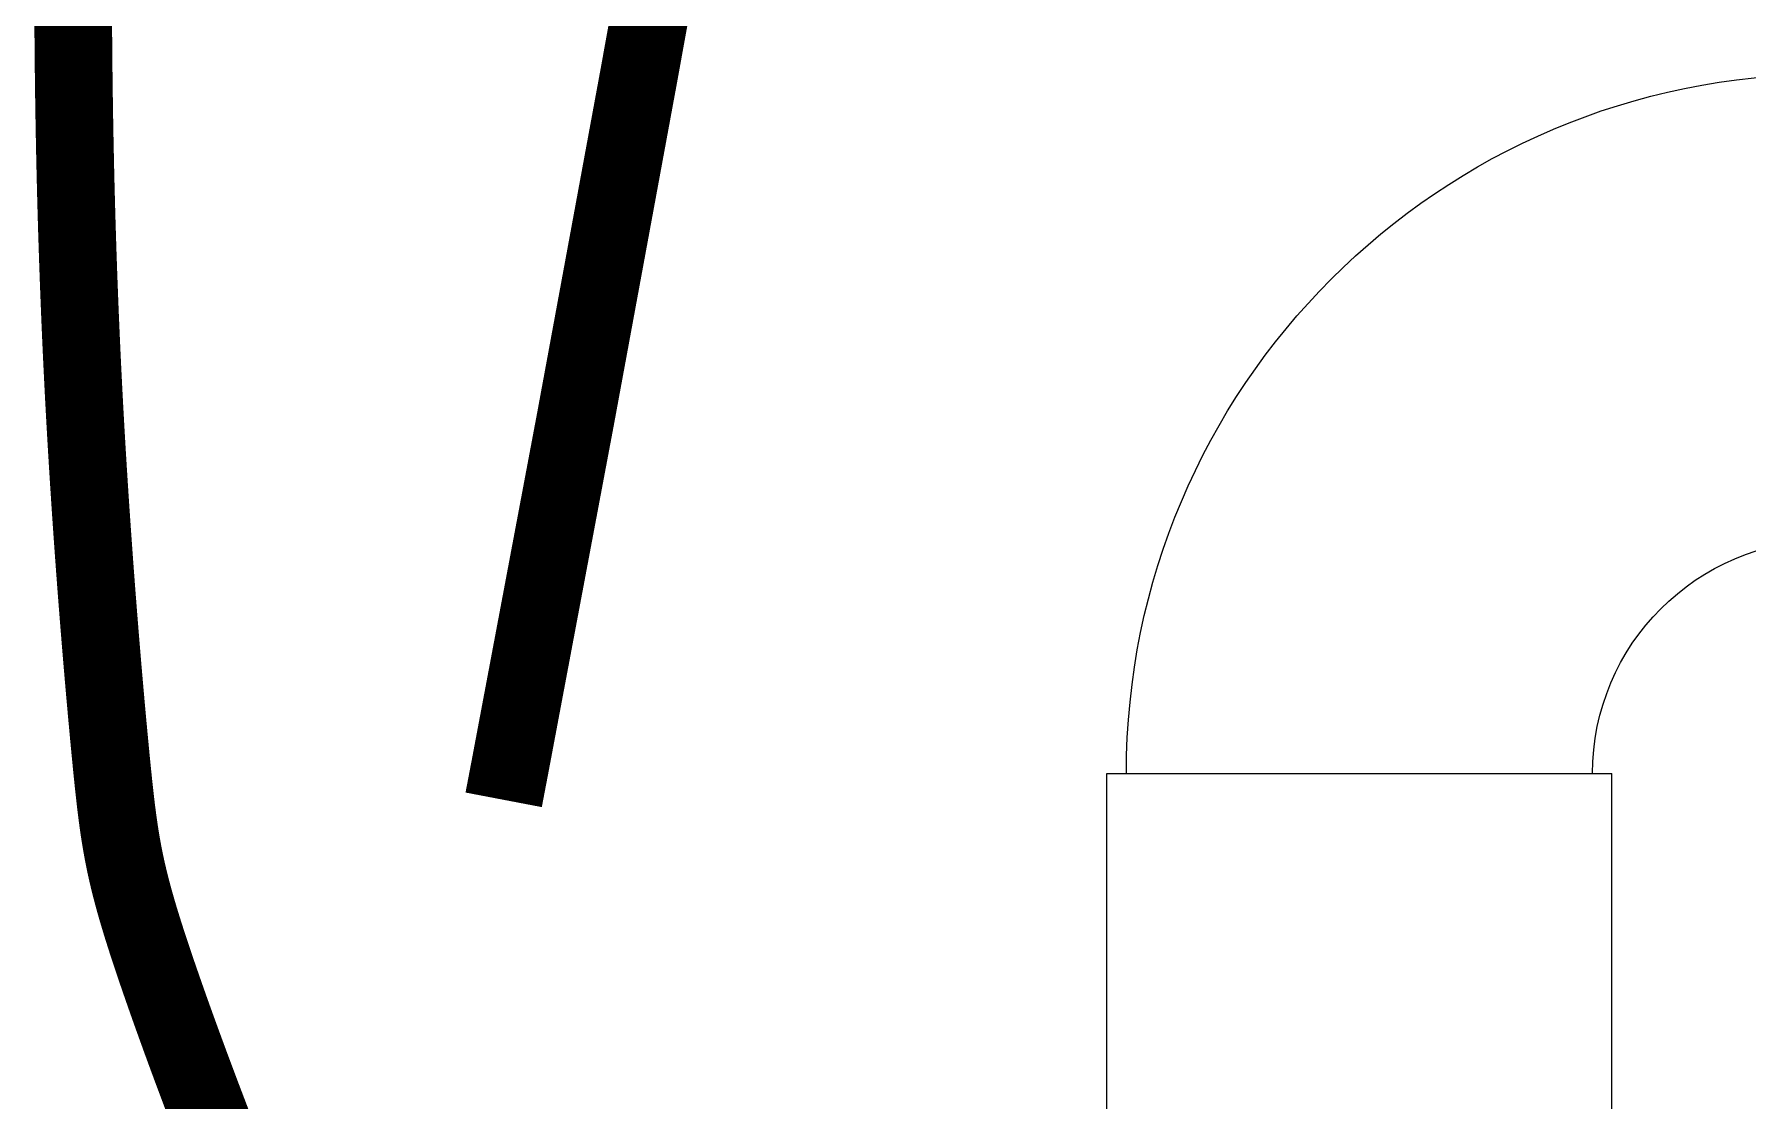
# Model space of a CAD drawing. Header units: inches. Extents: x -300 to 516, y -297 to 231.
# Drawn here: x -25.291 to -22.534, y -184.656 to -182.94 of the extents above; entities that cross this region are included whole.
import ezdxf

# ---------------------------------------------------------------- set-up
doc = ezdxf.new("R2010")
doc.units = ezdxf.units.IN
doc.header["$LTSCALE"] = 24
doc.header["$MEASUREMENT"] = 0
doc.layers.add('EXTERIOR ELEC EQUIP', color=190, linetype='Continuous')
doc.layers.add('EXTERIOR PLUMB EQUIP', color=4, linetype='Continuous')

# ---------------------------------------------------------------- blocks, each defined once
blk = doc.blocks.new('90ELL')
at = {"linetype": 'Continuous'}
for p, q in [((-0.2709, 0), (-0.2709, -0.5001)), ((-0.2709, 0), (0.2709, 0)), ((0.2709, 0), (0.2709, -0.5001)), ((-0.2709, -0.5001), (0.2709, -0.5001)), ((0.5001, -0.7293), (1.0002, -0.7293)), ((0.5001, -0.7293), (0.5001, -1.2711)), ((1.0002, -0.7293), (1.0002, -1.2711)), ((0.5001, -1.2711), (1.0002, -1.2711))]:
    blk.add_line(p, q, dxfattribs=at)
for radius in [0.7501, 0.25]:
    blk.add_arc((0.5001, -0.5001), radius, 180, 270, dxfattribs=at)

msp = doc.modelspace()

# ---------------------------------------------------------------- linework, layer by layer
at = {"layer": 'EXTERIOR ELEC EQUIP', "const_width": 0.125}
msp.add_lwpolyline([(-23.60526, -179.02346), (-23.71181, -179.63201), (-23.81557, -180.22718), (-23.91727, -180.8109), (-24.01765, -181.38507), (-24.11743, -181.8891), (-24.21737, -182.44989), (-24.31818, -183.00687), (-24.42062, -183.56194), (-24.52506, -184.1163), (-24.5357, -184.17198)], dxfattribs=at)
at = {"layer": 'EXTERIOR ELEC EQUIP', "color": 60, "const_width": 0.125}
msp.add_lwpolyline([(-24.99433, -184.71927), (-24.99493, -184.71773), (-24.99552, -184.71619), (-24.99612, -184.71466), (-24.99671, -184.71313), (-24.9973, -184.7116), (-24.99789, -184.71007), (-24.99848, -184.70855), (-24.99907, -184.70703), (-24.99966, -184.70551), (-25.00024, -184.704), (-25.00083, -184.70249), (-25.00141, -184.70098), (-25.00199, -184.69947), (-25.00257, -184.69797), (-25.00315, -184.69647), (-25.00372, -184.69497), (-25.0043, -184.69348), (-25.00487, -184.69199), (-25.00545, -184.6905), (-25.00602, -184.68901), (-25.00659, -184.68753), (-25.00715, -184.68605), (-25.00772, -184.68457), (-25.00829, -184.6831), (-25.00885, -184.68163), (-25.00941, -184.68016), (-25.00997, -184.67869), (-25.01053, -184.67723), (-25.01109, -184.67577), (-25.01165, -184.67432), (-25.01221, -184.67286), (-25.01276, -184.67141), (-25.01331, -184.66996), (-25.01386, -184.66852), (-25.01441, -184.66707), (-25.01496, -184.66564), (-25.01551, -184.6642), (-25.01606, -184.66276), (-25.0166, -184.66133), (-25.01714, -184.65991), (-25.01769, -184.65848), (-25.01823, -184.65706), (-25.01877, -184.65564), (-25.0193, -184.65422), (-25.01984, -184.65281), (-25.02037, -184.6514), (-25.02091, -184.64999), (-25.02144, -184.64858), (-25.02197, -184.64718), (-25.0225, -184.64578), (-25.02303, -184.64438), (-25.02356, -184.64299), (-25.02408, -184.6416), (-25.02461, -184.64021), (-25.02513, -184.63882), (-25.02565, -184.63744), (-25.02617, -184.63606), (-25.02669, -184.63469), (-25.02721, -184.63331), (-25.02772, -184.63194), (-25.02824, -184.63057), (-25.02875, -184.62921), (-25.02926, -184.62784), (-25.02977, -184.62648), (-25.03028, -184.62513), (-25.03079, -184.62377), (-25.0313, -184.62242), (-25.0318, -184.62107), (-25.03231, -184.61973), (-25.03281, -184.61839), (-25.03331, -184.61705), (-25.03381, -184.61571), (-25.03431, -184.61437), (-25.03481, -184.61304), (-25.0353, -184.61171), (-25.0358, -184.61039), (-25.03629, -184.60907), (-25.03678, -184.60775), (-25.03727, -184.60643), (-25.03776, -184.60511), (-25.03825, -184.6038), (-25.03874, -184.60249), (-25.03922, -184.60119), (-25.03971, -184.59988), (-25.04019, -184.59858), (-25.04067, -184.59729), (-25.04115, -184.59599), (-25.04163, -184.5947), (-25.04211, -184.59341), (-25.04258, -184.59213), (-25.04306, -184.59084), (-25.04353, -184.58956), (-25.044, -184.58828), (-25.04447, -184.58701), (-25.04494, -184.58574), (-25.04541, -184.58447), (-25.04588, -184.5832), (-25.04634, -184.58194), (-25.04681, -184.58068), (-25.04727, -184.57942), (-25.04773, -184.57816), (-25.04819, -184.57691), (-25.04865, -184.57566), (-25.04911, -184.57442), (-25.04957, -184.57317), (-25.05002, -184.57193), (-25.05048, -184.57069), (-25.05093, -184.56946), (-25.05138, -184.56823), (-25.05183, -184.567), (-25.05228, -184.56577), (-25.05273, -184.56454), (-25.05318, -184.56332), (-25.05362, -184.5621), (-25.05406, -184.56089), (-25.05451, -184.55968), (-25.05495, -184.55847), (-25.05539, -184.55726), (-25.05583, -184.55605), (-25.05627, -184.55485), (-25.0567, -184.55365), (-25.05714, -184.55246), (-25.05757, -184.55126), (-25.058, -184.55007), (-25.05843, -184.54889), (-25.05886, -184.5477), (-25.05929, -184.54652), (-25.05972, -184.54534), (-25.06015, -184.54416), (-25.06057, -184.54299), (-25.061, -184.54182), (-25.06142, -184.54065), (-25.06184, -184.53948), (-25.06226, -184.53832), (-25.06268, -184.53716), (-25.0631, -184.53601), (-25.06351, -184.53485), (-25.06393, -184.5337), (-25.06434, -184.53255), (-25.06475, -184.53141), (-25.06516, -184.53026), (-25.06557, -184.52912), (-25.06598, -184.52798), (-25.06639, -184.52685), (-25.0668, -184.52572), (-25.0672, -184.52459), (-25.06761, -184.52346), (-25.06801, -184.52234), (-25.06841, -184.52122), (-25.06881, -184.5201), (-25.06921, -184.51898), (-25.06961, -184.51787), (-25.07, -184.51676), (-25.0704, -184.51565), (-25.07079, -184.51455), (-25.07119, -184.51345), (-25.07158, -184.51235), (-25.07197, -184.51125), (-25.07236, -184.51016), (-25.07275, -184.50907), (-25.07313, -184.50798), (-25.07352, -184.5069), (-25.0739, -184.50581), (-25.07429, -184.50473), (-25.07467, -184.50366), (-25.07505, -184.50258), (-25.07543, -184.50151), (-25.07581, -184.50044), (-25.07618, -184.49938), (-25.07656, -184.49831), (-25.07693, -184.49725), (-25.07731, -184.49619), (-25.07768, -184.49514), (-25.07805, -184.49409), (-25.07842, -184.49304), (-25.07879, -184.49199), (-25.07916, -184.49094), (-25.07953, -184.4899), (-25.07989, -184.48886), (-25.08025, -184.48783), (-25.08062, -184.48679), (-25.08098, -184.48576), (-25.08134, -184.48473), (-25.0817, -184.48371), (-25.08206, -184.48268), (-25.08242, -184.48166), (-25.08277, -184.48065), (-25.08313, -184.47963), (-25.08348, -184.47862), (-25.08383, -184.47761), (-25.08418, -184.4766), (-25.08453, -184.4756), (-25.08488, -184.4746), (-25.08523, -184.4736), (-25.08558, -184.4726), (-25.08592, -184.47161), (-25.08627, -184.47062), (-25.08661, -184.46963), (-25.08695, -184.46864), (-25.08729, -184.46766), (-25.08763, -184.46668), (-25.08797, -184.4657), (-25.08831, -184.46473), (-25.08865, -184.46375), (-25.08898, -184.46278), (-25.08932, -184.46182), (-25.08965, -184.46085), (-25.08998, -184.45989), (-25.09031, -184.45893), (-25.09064, -184.45797), (-25.09097, -184.45702), (-25.0913, -184.45607), (-25.09163, -184.45512), (-25.09195, -184.45417), (-25.09227, -184.45323), (-25.0926, -184.45228), (-25.09292, -184.45134), (-25.09324, -184.45041), (-25.09356, -184.44947), (-25.09388, -184.44854), (-25.0942, -184.44761), (-25.09451, -184.44668), (-25.09483, -184.44576), (-25.09514, -184.44484), (-25.09546, -184.44392), (-25.09577, -184.443), (-25.09608, -184.44209), (-25.09639, -184.44117), (-25.0967, -184.44026), (-25.09701, -184.43936), (-25.09731, -184.43845), (-25.09762, -184.43755), (-25.09792, -184.43665), (-25.09823, -184.43575), (-25.09853, -184.43485), (-25.09883, -184.43396), (-25.09913, -184.43307), (-25.09943, -184.43218), (-25.09973, -184.43129), (-25.10002, -184.43041), (-25.10032, -184.42953), (-25.10062, -184.42865), (-25.10091, -184.42777), (-25.1012, -184.4269), (-25.10149, -184.42602), (-25.10179, -184.42515), (-25.10208, -184.42429), (-25.10236, -184.42342), (-25.10265, -184.42256), (-25.10294, -184.4217), (-25.10323, -184.42084), (-25.10351, -184.41998), (-25.10379, -184.41913), (-25.10408, -184.41827), (-25.10436, -184.41742), (-25.10464, -184.41658), (-25.10492, -184.41573), (-25.1052, -184.41489), (-25.10547, -184.41404), (-25.10575, -184.41321), (-25.10603, -184.41237), (-25.1063, -184.41153), (-25.10658, -184.4107), (-25.10685, -184.40987), (-25.10712, -184.40904), (-25.10739, -184.40822), (-25.10766, -184.40739), (-25.10793, -184.40657), (-25.1082, -184.40575), (-25.10846, -184.40493), (-25.10873, -184.40412), (-25.10899, -184.4033), (-25.10926, -184.40249), (-25.10952, -184.40168), (-25.10978, -184.40087), (-25.11004, -184.40007), (-25.1103, -184.39926), (-25.11056, -184.39846), (-25.11082, -184.39766), (-25.11108, -184.39686), (-25.11133, -184.39607), (-25.11159, -184.39527), (-25.11184, -184.39448), (-25.1121, -184.39369), (-25.11235, -184.39291), (-25.1126, -184.39212), (-25.11285, -184.39134), (-25.1131, -184.39055), (-25.11335, -184.38977), (-25.1136, -184.38899), (-25.11384, -184.38822), (-25.11409, -184.38744), (-25.11433, -184.38667), (-25.11458, -184.3859), (-25.11482, -184.38513), (-25.11506, -184.38436), (-25.1153, -184.3836), (-25.11554, -184.38284), (-25.11578, -184.38207), (-25.11602, -184.38131), (-25.11626, -184.38056), (-25.1165, -184.3798), (-25.11673, -184.37905), (-25.11697, -184.37829), (-25.1172, -184.37754), (-25.11743, -184.37679), (-25.11767, -184.37605), (-25.1179, -184.3753), (-25.11813, -184.37456), (-25.11836, -184.37381), (-25.11859, -184.37307), (-25.11882, -184.37233), (-25.11904, -184.3716), (-25.11927, -184.37086), (-25.11949, -184.37013), (-25.11972, -184.36939), (-25.11994, -184.36866), (-25.12016, -184.36794), (-25.12039, -184.36721), (-25.12061, -184.36648), (-25.12083, -184.36576), (-25.12105, -184.36504), (-25.12127, -184.36431), (-25.12148, -184.3636), (-25.1217, -184.36288), (-25.12192, -184.36216), (-25.12213, -184.36145), (-25.12234, -184.36073), (-25.12256, -184.36002), (-25.12277, -184.35931), (-25.12298, -184.3586), (-25.12319, -184.3579), (-25.1234, -184.35719), (-25.12361, -184.35649), (-25.12382, -184.35579), (-25.12403, -184.35508), (-25.12424, -184.35438), (-25.12444, -184.35369), (-25.12465, -184.35299), (-25.12485, -184.35229), (-25.12505, -184.3516), (-25.12526, -184.35091), (-25.12546, -184.35022), (-25.12566, -184.34953), (-25.12586, -184.34884), (-25.12606, -184.34815), (-25.12626, -184.34747), (-25.12646, -184.34678), (-25.12666, -184.3461), (-25.12685, -184.34542), (-25.12705, -184.34474), (-25.12724, -184.34406), (-25.12744, -184.34338), (-25.12763, -184.34271), (-25.12782, -184.34203), (-25.12801, -184.34136), (-25.12821, -184.34069), (-25.1284, -184.34002), (-25.12859, -184.33935), (-25.12877, -184.33868), (-25.12896, -184.33801), (-25.12915, -184.33735), (-25.12934, -184.33668), (-25.12952, -184.33602), (-25.12971, -184.33536), (-25.12989, -184.33469), (-25.13008, -184.33403), (-25.13026, -184.33338), (-25.13044, -184.33272), (-25.13062, -184.33206), (-25.1308, -184.33141), (-25.13098, -184.33075), (-25.13116, -184.3301), (-25.13134, -184.32945), (-25.13152, -184.3288), (-25.1317, -184.32815), (-25.13187, -184.3275), (-25.13205, -184.32685), (-25.13222, -184.32621), (-25.1324, -184.32556), (-25.13257, -184.32492), (-25.13274, -184.32427), (-25.13292, -184.32363), (-25.13309, -184.32299), (-25.13326, -184.32235), (-25.13343, -184.32171), (-25.1336, -184.32107), (-25.13377, -184.32044), (-25.13394, -184.3198), (-25.1341, -184.31916), (-25.13427, -184.31853), (-25.13444, -184.3179), (-25.1346, -184.31727), (-25.13477, -184.31663), (-25.13493, -184.316), (-25.13509, -184.31537), (-25.13526, -184.31475), (-25.13542, -184.31412), (-25.13558, -184.31349), (-25.13574, -184.31287), (-25.1359, -184.31224), (-25.13606, -184.31162), (-25.13622, -184.31099), (-25.13638, -184.31037), (-25.13653, -184.30975), (-25.13669, -184.30913), (-25.13685, -184.30851), (-25.137, -184.30789), (-25.13716, -184.30727), (-25.13731, -184.30666), (-25.13747, -184.30604), (-25.13762, -184.30542), (-25.13777, -184.30481), (-25.13792, -184.30419), (-25.13808, -184.30358), (-25.13823, -184.30297), (-25.13838, -184.30236), (-25.13853, -184.30174), (-25.13867, -184.30113), (-25.13882, -184.30052), (-25.13897, -184.29991), (-25.13912, -184.29931), (-25.13926, -184.2987), (-25.13941, -184.29809), (-25.13956, -184.29748), (-25.1397, -184.29688), (-25.13984, -184.29627), (-25.13999, -184.29567), (-25.14013, -184.29506), (-25.14027, -184.29446), (-25.14041, -184.29386), (-25.14056, -184.29326), (-25.1407, -184.29265), (-25.14084, -184.29205), (-25.14098, -184.29145), (-25.14112, -184.29085), (-25.14125, -184.29025), (-25.14139, -184.28966), (-25.14153, -184.28906), (-25.14167, -184.28846), (-25.1418, -184.28786), (-25.14194, -184.28726), (-25.14207, -184.28667), (-25.14221, -184.28607), (-25.14234, -184.28548), (-25.14247, -184.28488), (-25.14261, -184.28429), (-25.14274, -184.28369), (-25.14287, -184.2831), (-25.143, -184.28251), (-25.14313, -184.28192), (-25.14326, -184.28132), (-25.14339, -184.28073), (-25.14352, -184.28014), (-25.14365, -184.27955), (-25.14378, -184.27896), (-25.14391, -184.27837), (-25.14404, -184.27778), (-25.14416, -184.27719), (-25.14429, -184.2766), (-25.14441, -184.27601), (-25.14454, -184.27542), (-25.14466, -184.27483), (-25.14479, -184.27424), (-25.14491, -184.27366), (-25.14503, -184.27307), (-25.14516, -184.27248), (-25.14528, -184.2719), (-25.1454, -184.27131), (-25.14552, -184.27072), (-25.14564, -184.27014), (-25.14576, -184.26955), (-25.14588, -184.26896), (-25.146, -184.26838), (-25.14612, -184.26779), (-25.14624, -184.26721), (-25.14636, -184.26662), (-25.14648, -184.26604), (-25.14659, -184.26545), (-25.14671, -184.26487), (-25.14683, -184.26428), (-25.14694, -184.2637), (-25.14706, -184.26312), (-25.14717, -184.26253), (-25.14729, -184.26195), (-25.1474, -184.26137), (-25.14751, -184.26078), (-25.14763, -184.2602), (-25.14774, -184.25961), (-25.14785, -184.25903), (-25.14796, -184.25845), (-25.14808, -184.25786), (-25.14819, -184.25728), (-25.1483, -184.2567), (-25.14841, -184.25611), (-25.14852, -184.25553), (-25.14863, -184.25495), (-25.14874, -184.25436), (-25.14884, -184.25378), (-25.14895, -184.2532), (-25.14906, -184.25261), (-25.14917, -184.25203), (-25.14928, -184.25145), (-25.14938, -184.25086), (-25.14949, -184.25028), (-25.14959, -184.2497), (-25.1497, -184.24911), (-25.1498, -184.24853), (-25.14991, -184.24794), (-25.15001, -184.24736), (-25.15012, -184.24678), (-25.15022, -184.24619), (-25.15032, -184.24561), (-25.15043, -184.24502), (-25.15053, -184.24444), (-25.15063, -184.24385), (-25.15073, -184.24327), (-25.15083, -184.24268), (-25.15094, -184.2421), (-25.15104, -184.24151), (-25.15114, -184.24092), (-25.15124, -184.24034), (-25.15134, -184.23975), (-25.15144, -184.23916), (-25.15153, -184.23858), (-25.15163, -184.23799), (-25.15173, -184.2374), (-25.15183, -184.23681), (-25.15193, -184.23623), (-25.15202, -184.23564), (-25.15212, -184.23505), (-25.15222, -184.23446), (-25.15231, -184.23387), (-25.15241, -184.23328), (-25.15251, -184.23269), (-25.1526, -184.2321), (-25.1527, -184.23151), (-25.15279, -184.23092), (-25.15288, -184.23033), (-25.15298, -184.22973), (-25.15307, -184.22914), (-25.15317, -184.22855), (-25.15326, -184.22796), (-25.15335, -184.22736), (-25.15345, -184.22677), (-25.15354, -184.22617), (-25.15363, -184.22558), (-25.15372, -184.22498), (-25.15381, -184.22439), (-25.1539, -184.22379), (-25.154, -184.22319), (-25.15409, -184.22259), (-25.15418, -184.222), (-25.15427, -184.2214), (-25.15436, -184.2208), (-25.15445, -184.2202), (-25.15454, -184.2196), (-25.15463, -184.219), (-25.15471, -184.2184), (-25.1548, -184.2178), (-25.15489, -184.21719), (-25.15498, -184.21659), (-25.15507, -184.21599), (-25.15515, -184.21538), (-25.15524, -184.21478), (-25.15533, -184.21417), (-25.15542, -184.21356), (-25.1555, -184.21296), (-25.15559, -184.21235), (-25.15568, -184.21174), (-25.15576, -184.21113), (-25.15585, -184.21052), (-25.15593, -184.20991), (-25.15602, -184.2093), (-25.1561, -184.20869), (-25.15619, -184.20808), (-25.15627, -184.20746), (-25.15636, -184.20685), (-25.15644, -184.20624), (-25.15653, -184.20562), (-25.15661, -184.205), (-25.15669, -184.20439), (-25.15678, -184.20377), (-25.15686, -184.20315), (-25.15694, -184.20253), (-25.15703, -184.20191), (-25.15711, -184.20129), (-25.15719, -184.20067), (-25.15728, -184.20005), (-25.15736, -184.19942), (-25.15744, -184.1988), (-25.15752, -184.19817), (-25.1576, -184.19755), (-25.15769, -184.19692), (-25.15777, -184.19629), (-25.15785, -184.19566), (-25.15793, -184.19503), (-25.15801, -184.1944), (-25.15809, -184.19377), (-25.15817, -184.19314), (-25.15825, -184.1925), (-25.15833, -184.19187), (-25.15841, -184.19123), (-25.15849, -184.1906), (-25.15857, -184.18996), (-25.15865, -184.18932), (-25.15873, -184.18868), (-25.15881, -184.18804), (-25.15889, -184.1874), (-25.15897, -184.18676), (-25.15905, -184.18611), (-25.15913, -184.18547), (-25.15921, -184.18482), (-25.15929, -184.18417), (-25.15936, -184.18353), (-25.15944, -184.18288), (-25.15952, -184.18223), (-25.1596, -184.18158), (-25.15968, -184.18092), (-25.15976, -184.18027), (-25.15983, -184.17962), (-25.15991, -184.17896), (-25.15999, -184.1783), (-25.16007, -184.17764), (-25.16015, -184.17699), (-25.16022, -184.17632), (-25.1603, -184.17566), (-25.16038, -184.175), (-25.16046, -184.17434), (-25.16053, -184.17367), (-25.16061, -184.173), (-25.16069, -184.17234), (-25.16076, -184.17167), (-25.16084, -184.171), (-25.16092, -184.17033), (-25.161, -184.16965), (-25.16107, -184.16898), (-25.16115, -184.1683), (-25.16123, -184.16763), (-25.1613, -184.16695), (-25.16138, -184.16627), (-25.16146, -184.16559), (-25.16153, -184.16491), (-25.16161, -184.16422), (-25.16169, -184.16354), (-25.16176, -184.16285), (-25.16184, -184.16216), (-25.16191, -184.16148), (-25.16199, -184.16078), (-25.16207, -184.16009), (-25.16214, -184.1594), (-25.16222, -184.15871), (-25.1623, -184.15801), (-25.16237, -184.15731), (-25.16245, -184.15661), (-25.16252, -184.15591), (-25.1626, -184.15521), (-25.16268, -184.15451), (-25.16275, -184.1538), (-25.16283, -184.1531), (-25.16291, -184.15239), (-25.16298, -184.15168), (-25.16306, -184.15097), (-25.16313, -184.15026), (-25.16321, -184.14955), (-25.16329, -184.14883), (-25.16336, -184.14811), (-25.16344, -184.1474), (-25.16351, -184.14668), (-25.16359, -184.14596), (-25.16367, -184.14523), (-25.16374, -184.14451), (-25.16382, -184.14378), (-25.1639, -184.14306), (-25.16397, -184.14233), (-25.16405, -184.1416), (-25.16412, -184.14087), (-25.1642, -184.14013), (-25.16428, -184.1394), (-25.16435, -184.13866), (-25.16443, -184.13792), (-25.16451, -184.13718), (-25.16458, -184.13644), (-25.16466, -184.1357), (-25.16474, -184.13495), (-25.16481, -184.1342), (-25.16489, -184.13346), (-25.16497, -184.13271), (-25.16504, -184.13196), (-25.16512, -184.1312), (-25.1652, -184.13045), (-25.16527, -184.12969), (-25.16535, -184.12893), (-25.16543, -184.12817), (-25.16551, -184.12741), (-25.16558, -184.12665), (-25.16566, -184.12588), (-25.16574, -184.12511), (-25.16581, -184.12435), (-25.16589, -184.12358), (-25.16597, -184.1228), (-25.16605, -184.12203), (-25.16612, -184.12125), (-25.1662, -184.12048), (-25.16628, -184.1197), (-25.16636, -184.11892), (-25.16644, -184.11813), (-25.16651, -184.11735), (-25.16659, -184.11656), (-25.16667, -184.11577), (-25.16675, -184.11498), (-25.16683, -184.11419), (-25.16691, -184.1134), (-25.16698, -184.1126), (-25.16706, -184.11181), (-25.16714, -184.11101), (-25.16722, -184.11021), (-25.1673, -184.1094), (-25.16738, -184.1086), (-25.16746, -184.10779), (-25.16754, -184.10698), (-25.16762, -184.10618), (-25.1677, -184.10536), (-25.16778, -184.10455), (-25.16786, -184.10373), (-25.16794, -184.10292), (-25.16802, -184.1021), (-25.1681, -184.10128), (-25.16818, -184.10046), (-25.16826, -184.09963), (-25.16834, -184.09881), (-25.16842, -184.09798), (-25.1685, -184.09715), (-25.16858, -184.09632), (-25.16866, -184.09549), (-25.16874, -184.09465), (-25.16882, -184.09381), (-25.1689, -184.09298), (-25.16898, -184.09214), (-25.16906, -184.09129), (-25.16914, -184.09045), (-25.16922, -184.0896), (-25.16931, -184.08876), (-25.16939, -184.08791), (-25.16947, -184.08706), (-25.16955, -184.08621), (-25.16963, -184.08535), (-25.16971, -184.0845), (-25.16979, -184.08364), (-25.16988, -184.08278), (-25.16996, -184.08192), (-25.17004, -184.08105), (-25.17012, -184.08019), (-25.1702, -184.07932), (-25.17029, -184.07845), (-25.17037, -184.07759), (-25.17045, -184.07671), (-25.17053, -184.07584), (-25.17062, -184.07496), (-25.1707, -184.07409), (-25.17078, -184.07321), (-25.17087, -184.07233), (-25.17095, -184.07145), (-25.17103, -184.07056), (-25.17112, -184.06968), (-25.1712, -184.06879), (-25.17128, -184.0679), (-25.17137, -184.06701), (-25.17145, -184.06612), (-25.17153, -184.06522), (-25.17162, -184.06433), (-25.1717, -184.06343), (-25.17178, -184.06253), (-25.17187, -184.06163), (-25.17195, -184.06073), (-25.17204, -184.05982), (-25.17212, -184.05892), (-25.17221, -184.05801), (-25.17229, -184.0571), (-25.17237, -184.05619), (-25.17246, -184.05527), (-25.17254, -184.05436), (-25.17263, -184.05344), (-25.17271, -184.05252), (-25.1728, -184.05161), (-25.17288, -184.05068), (-25.17297, -184.04976), (-25.17305, -184.04884), (-25.17314, -184.04791), (-25.17322, -184.04698), (-25.17331, -184.04605), (-25.1734, -184.04512), (-25.17348, -184.04419), (-25.17357, -184.04325), (-25.17365, -184.04232), (-25.17374, -184.04138), (-25.17382, -184.04044), (-25.17391, -184.0395), (-25.174, -184.03855), (-25.17408, -184.03761), (-25.17417, -184.03666), (-25.17426, -184.03572), (-25.17434, -184.03477), (-25.17443, -184.03382), (-25.17451, -184.03286), (-25.1746, -184.03191), (-25.17469, -184.03095), (-25.17477, -184.03), (-25.17486, -184.02904), (-25.17495, -184.02808), (-25.17504, -184.02711), (-25.17512, -184.02615), (-25.17521, -184.02518), (-25.1753, -184.02422), (-25.17538, -184.02325), (-25.17547, -184.02228), (-25.17556, -184.02131), (-25.17565, -184.02033), (-25.17573, -184.01936), (-25.17582, -184.01838), (-25.17591, -184.01741), (-25.176, -184.01643), (-25.17608, -184.01544), (-25.17617, -184.01446), (-25.17626, -184.01348), (-25.17635, -184.01249), (-25.17644, -184.01151), (-25.17652, -184.01052), (-25.17661, -184.00953), (-25.1767, -184.00854), (-25.17679, -184.00754), (-25.17688, -184.00655), (-25.17697, -184.00555), (-25.17705, -184.00455), (-25.17714, -184.00355), (-25.17723, -184.00255), (-25.17732, -184.00155), (-25.17741, -184.00055), (-25.1775, -183.99954), (-25.17759, -183.99854), (-25.17767, -183.99753), (-25.17776, -183.99652), (-25.17785, -183.99551), (-25.17794, -183.99449), (-25.17803, -183.99348), (-25.17812, -183.99246), (-25.17821, -183.99145), (-25.1783, -183.99043), (-25.17839, -183.98941), (-25.17848, -183.98839), (-25.17856, -183.98736), (-25.17865, -183.98634), (-25.17874, -183.98531), (-25.17883, -183.98429), (-25.17892, -183.98326), (-25.17901, -183.98223), (-25.1791, -183.9812), (-25.17919, -183.98016), (-25.17928, -183.97913), (-25.17937, -183.97809), (-25.17946, -183.97706), (-25.17955, -183.97602), (-25.17964, -183.97498), (-25.17973, -183.97394), (-25.17982, -183.9729), (-25.17991, -183.97185), (-25.18, -183.97081), (-25.18009, -183.96976), (-25.18018, -183.96871), (-25.18027, -183.96766), (-25.18036, -183.96661), (-25.18045, -183.96556), (-25.18054, -183.9645), (-25.18063, -183.96345), (-25.18072, -183.96239), (-25.18081, -183.96133), (-25.1809, -183.96027), (-25.18099, -183.95921), (-25.18108, -183.95815), (-25.18117, -183.95709), (-25.18126, -183.95602), (-25.18135, -183.95496), (-25.18144, -183.95389), (-25.18153, -183.95282), (-25.18163, -183.95175), (-25.18172, -183.95068), (-25.18181, -183.94961), (-25.1819, -183.94853), (-25.18199, -183.94746), (-25.18208, -183.94638), (-25.18217, -183.94531), (-25.18226, -183.94423), (-25.18235, -183.94315), (-25.18244, -183.94206), (-25.18253, -183.94098), (-25.18262, -183.9399), (-25.18272, -183.93881), (-25.18281, -183.93772), (-25.1829, -183.93664), (-25.18299, -183.93555), (-25.18308, -183.93446), (-25.18317, -183.93336), (-25.18326, -183.93227), (-25.18335, -183.93118), (-25.18344, -183.93008), (-25.18353, -183.92898), (-25.18363, -183.92789), (-25.18372, -183.92679), (-25.18381, -183.92568), (-25.1839, -183.92458), (-25.18399, -183.92348), (-25.18408, -183.92238), (-25.18417, -183.92127), (-25.18426, -183.92016), (-25.18436, -183.91905), (-25.18445, -183.91795), (-25.18454, -183.91683), (-25.18463, -183.91572), (-25.18472, -183.91461), (-25.18481, -183.9135), (-25.1849, -183.91238), (-25.185, -183.91126), (-25.18509, -183.91015), (-25.18518, -183.90903), (-25.18527, -183.90791), (-25.18536, -183.90679), (-25.18545, -183.90566), (-25.18554, -183.90454), (-25.18564, -183.90341), (-25.18573, -183.90229), (-25.18582, -183.90116), (-25.18591, -183.90003), (-25.186, -183.8989), (-25.18609, -183.89777), (-25.18618, -183.89664), (-25.18628, -183.89551), (-25.18637, -183.89437), (-25.18646, -183.89324), (-25.18655, -183.8921), (-25.18664, -183.89096), (-25.18673, -183.88983), (-25.18682, -183.88869), (-25.18692, -183.88754), (-25.18701, -183.8864), (-25.1871, -183.88526), (-25.18719, -183.88412), (-25.18728, -183.88297), (-25.18737, -183.88182), (-25.18747, -183.88068), (-25.18756, -183.87953), (-25.18765, -183.87838), (-25.18774, -183.87723), (-25.18783, -183.87607), (-25.18792, -183.87492), (-25.18801, -183.87377), (-25.18811, -183.87261), (-25.1882, -183.87146), (-25.18829, -183.8703), (-25.18838, -183.86914), (-25.18847, -183.86798), (-25.18856, -183.86682), (-25.18865, -183.86566), (-25.18875, -183.8645), (-25.18884, -183.86333), (-25.18893, -183.86217), (-25.18902, -183.861), (-25.18911, -183.85983), (-25.1892, -183.85867), (-25.18929, -183.8575), (-25.18938, -183.85633), (-25.18948, -183.85516), (-25.18957, -183.85398), (-25.18966, -183.85281), (-25.18975, -183.85164), (-25.18984, -183.85046), (-25.18993, -183.84929), (-25.19002, -183.84811), (-25.19011, -183.84693), (-25.19021, -183.84575), (-25.1903, -183.84457), (-25.19039, -183.84339), (-25.19048, -183.84221), (-25.19057, -183.84103), (-25.19066, -183.83984), (-25.19075, -183.83866), (-25.19084, -183.83747), (-25.19093, -183.83628), (-25.19103, -183.8351), (-25.19112, -183.83391), (-25.19121, -183.83272), (-25.1913, -183.83153), (-25.19139, -183.83034), (-25.19148, -183.82914), (-25.19157, -183.82795), (-25.19166, -183.82676), (-25.19175, -183.82556), (-25.19184, -183.82436), (-25.19193, -183.82317), (-25.19202, -183.82197), (-25.19211, -183.82077), (-25.19221, -183.81957), (-25.1923, -183.81837), (-25.19239, -183.81717), (-25.19248, -183.81596), (-25.19257, -183.81476), (-25.19266, -183.81355), (-25.19275, -183.81235), (-25.19284, -183.81114), (-25.19293, -183.80994), (-25.19302, -183.80873), (-25.19311, -183.80752), (-25.1932, -183.80631), (-25.19329, -183.8051), (-25.19338, -183.80389), (-25.19347, -183.80267), (-25.19356, -183.80146), (-25.19365, -183.80024), (-25.19374, -183.79903), (-25.19383, -183.79781), (-25.19392, -183.7966), (-25.19401, -183.79538), (-25.1941, -183.79416), (-25.19419, -183.79294), (-25.19428, -183.79172), (-25.19437, -183.7905), (-25.19446, -183.78928), (-25.19455, -183.78805), (-25.19464, -183.78683), (-25.19473, -183.78561), (-25.19482, -183.78438), (-25.19491, -183.78316), (-25.195, -183.78193), (-25.19509, -183.7807), (-25.19517, -183.77947), (-25.19526, -183.77824), (-25.19535, -183.77701), (-25.19544, -183.77578), (-25.19553, -183.77455), (-25.19562, -183.77332), (-25.19571, -183.77209), (-25.1958, -183.77085), (-25.19589, -183.76962), (-25.19598, -183.76838), (-25.19606, -183.76714), (-25.19615, -183.76591), (-25.19624, -183.76467), (-25.19633, -183.76343), (-25.19642, -183.76219), (-25.19651, -183.76095), (-25.1966, -183.75971), (-25.19668, -183.75847), (-25.19677, -183.75723), (-25.19686, -183.75598), (-25.19695, -183.75474), (-25.19704, -183.7535), (-25.19713, -183.75225), (-25.19721, -183.751), (-25.1973, -183.74976), (-25.19739, -183.74851), (-25.19748, -183.74726), (-25.19757, -183.74601), (-25.19765, -183.74476), (-25.19774, -183.74351), (-25.19783, -183.74226), (-25.19792, -183.74101), (-25.198, -183.73976), (-25.19809, -183.73851), (-25.19818, -183.73725), (-25.19827, -183.736), (-25.19835, -183.73474), (-25.19844, -183.73349), (-25.19853, -183.73223), (-25.19861, -183.73097), (-25.1987, -183.72972), (-25.19879, -183.72846), (-25.19887, -183.7272), (-25.19896, -183.72594), (-25.19905, -183.72468), (-25.19914, -183.72342), (-25.19922, -183.72216), (-25.19931, -183.72089), (-25.19939, -183.71963), (-25.19948, -183.71837), (-25.19957, -183.7171), (-25.19965, -183.71584), (-25.19974, -183.71457), (-25.19983, -183.71331), (-25.19991, -183.71204), (-25.2, -183.71077), (-25.20008, -183.7095), (-25.20017, -183.70824), (-25.20025, -183.70697), (-25.20034, -183.7057), (-25.20043, -183.70443), (-25.20051, -183.70316), (-25.2006, -183.70188), (-25.20068, -183.70061), (-25.20077, -183.69934), (-25.20085, -183.69807), (-25.20094, -183.69679), (-25.20102, -183.69552), (-25.20111, -183.69424), (-25.20119, -183.69297), (-25.20128, -183.69169), (-25.20136, -183.69042), (-25.20144, -183.68914), (-25.20153, -183.68786), (-25.20161, -183.68658), (-25.2017, -183.6853), (-25.20178, -183.68403), (-25.20187, -183.68275), (-25.20195, -183.68147), (-25.20203, -183.68018), (-25.20212, -183.6789), (-25.2022, -183.67762), (-25.20228, -183.67634), (-25.20237, -183.67506), (-25.20245, -183.67377), (-25.20253, -183.67249), (-25.20262, -183.6712), (-25.2027, -183.66992), (-25.20278, -183.66863), (-25.20287, -183.66735), (-25.20295, -183.66606), (-25.20303, -183.66477), (-25.20312, -183.66349), (-25.2032, -183.6622), (-25.20328, -183.66091), (-25.20336, -183.65962), (-25.20345, -183.65833), (-25.20353, -183.65704), (-25.20361, -183.65575), (-25.20369, -183.65446), (-25.20377, -183.65317), (-25.20385, -183.65188), (-25.20394, -183.65059), (-25.20402, -183.6493), (-25.2041, -183.648), (-25.20418, -183.64671), (-25.20426, -183.64542), (-25.20434, -183.64412), (-25.20442, -183.64283), (-25.20451, -183.64153), (-25.20459, -183.64024), (-25.20467, -183.63894), (-25.20475, -183.63764), (-25.20483, -183.63635), (-25.20491, -183.63505), (-25.20499, -183.63375), (-25.20507, -183.63246), (-25.20515, -183.63116), (-25.20523, -183.62986), (-25.20531, -183.62856), (-25.20539, -183.62726), (-25.20547, -183.62596), (-25.20555, -183.62466), (-25.20563, -183.62336), (-25.20571, -183.62206), (-25.20579, -183.62076), (-25.20586, -183.61946), (-25.20594, -183.61815), (-25.20602, -183.61685), (-25.2061, -183.61555), (-25.20618, -183.61425), (-25.20626, -183.61294), (-25.20634, -183.61164), (-25.20642, -183.61034), (-25.20649, -183.60903), (-25.20657, -183.60773), (-25.20665, -183.60642), (-25.20673, -183.60512), (-25.2068, -183.60381), (-25.20688, -183.6025), (-25.20696, -183.6012), (-25.20704, -183.59989), (-25.20711, -183.59858), (-25.20719, -183.59728), (-25.20727, -183.59597), (-25.20735, -183.59466), (-25.20742, -183.59335), (-25.2075, -183.59204), (-25.20758, -183.59074), (-25.20765, -183.58943), (-25.20773, -183.58812), (-25.2078, -183.58681), (-25.20788, -183.5855), (-25.20796, -183.58419), (-25.20803, -183.58288), (-25.20811, -183.58157), (-25.20818, -183.58026), (-25.20826, -183.57894), (-25.20833, -183.57763), (-25.20841, -183.57632), (-25.20848, -183.57501), (-25.20856, -183.5737), (-25.20863, -183.57238), (-25.20871, -183.57107), (-25.20878, -183.56976), (-25.20886, -183.56844), (-25.20893, -183.56713), (-25.209, -183.56582), (-25.20908, -183.5645), (-25.20915, -183.56319), (-25.20923, -183.56187), (-25.2093, -183.56056), (-25.20937, -183.55924), (-25.20945, -183.55793), (-25.20952, -183.55661), (-25.20959, -183.5553), (-25.20966, -183.55398), (-25.20974, -183.55266), (-25.20981, -183.55135), (-25.20988, -183.55003), (-25.20995, -183.54871), (-25.21003, -183.5474), (-25.2101, -183.54608), (-25.21017, -183.54476), (-25.21024, -183.54345), (-25.21031, -183.54213), (-25.21039, -183.54081), (-25.21046, -183.53949), (-25.21053, -183.53817), (-25.2106, -183.53685), (-25.21067, -183.53554), (-25.21074, -183.53422), (-25.21081, -183.5329), (-25.21088, -183.53158), (-25.21095, -183.53026), (-25.21102, -183.52894), (-25.21109, -183.52762), (-25.21116, -183.5263), (-25.21123, -183.52498), (-25.2113, -183.52366), (-25.21137, -183.52234), (-25.21144, -183.52102), (-25.21151, -183.5197), (-25.21158, -183.51838), (-25.21165, -183.51706), (-25.21172, -183.51573), (-25.21179, -183.51441), (-25.21185, -183.51309), (-25.21192, -183.51177), (-25.21199, -183.51045), (-25.21206, -183.50912), (-25.21213, -183.5078), (-25.21219, -183.50648), (-25.21226, -183.50516), (-25.21233, -183.50383), (-25.2124, -183.50251), (-25.21246, -183.50119), (-25.21253, -183.49986), (-25.2126, -183.49854), (-25.21267, -183.49722), (-25.21273, -183.49589), (-25.2128, -183.49457), (-25.21286, -183.49325), (-25.21293, -183.49192), (-25.213, -183.4906), (-25.21306, -183.48927), (-25.21313, -183.48795), (-25.21319, -183.48662), (-25.21326, -183.4853), (-25.21333, -183.48397), (-25.21339, -183.48265), (-25.21346, -183.48132), (-25.21352, -183.47999), (-25.21359, -183.47867), (-25.21365, -183.47734), (-25.21372, -183.47602), (-25.21378, -183.47469), (-25.21384, -183.47336), (-25.21391, -183.47204), (-25.21397, -183.47071), (-25.21404, -183.46938), (-25.2141, -183.46806), (-25.21416, -183.46673), (-25.21423, -183.4654), (-25.21429, -183.46407), (-25.21435, -183.46275), (-25.21442, -183.46142), (-25.21448, -183.46009), (-25.21454, -183.45876), (-25.2146, -183.45743), (-25.21467, -183.45611), (-25.21473, -183.45478), (-25.21479, -183.45345), (-25.21485, -183.45212), (-25.21491, -183.45079), (-25.21498, -183.44946), (-25.21504, -183.44813), (-25.2151, -183.4468), (-25.21516, -183.44547), (-25.21522, -183.44414), (-25.21528, -183.44281), (-25.21534, -183.44148), (-25.2154, -183.44015), (-25.21546, -183.43882), (-25.21552, -183.43749), (-25.21558, -183.43616), (-25.21564, -183.43483), (-25.2157, -183.4335), (-25.21576, -183.43217), (-25.21582, -183.43084), (-25.21588, -183.42951), (-25.21594, -183.42817), (-25.216, -183.42684), (-25.21606, -183.42551), (-25.21612, -183.42418), (-25.21618, -183.42285), (-25.21624, -183.42151), (-25.2163, -183.42018), (-25.21636, -183.41885), (-25.21641, -183.41752), (-25.21647, -183.41618), (-25.21653, -183.41485), (-25.21659, -183.41352), (-25.21664, -183.41219), (-25.2167, -183.41085), (-25.21676, -183.40952), (-25.21682, -183.40819), (-25.21687, -183.40685), (-25.21693, -183.40552), (-25.21699, -183.40418), (-25.21704, -183.40285), (-25.2171, -183.40151), (-25.21716, -183.40018), (-25.21721, -183.39885), (-25.21727, -183.39751), (-25.21733, -183.39618), (-25.21738, -183.39484), (-25.21744, -183.39351), (-25.21749, -183.39217), (-25.21755, -183.39084), (-25.2176, -183.3895), (-25.21766, -183.38816), (-25.21771, -183.38683), (-25.21777, -183.38549), (-25.21782, -183.38416), (-25.21788, -183.38282), (-25.21793, -183.38148), (-25.21799, -183.38015), (-25.21804, -183.37881), (-25.21809, -183.37747), (-25.21815, -183.37614), (-25.2182, -183.3748), (-25.21826, -183.37346), (-25.21831, -183.37212), (-25.21836, -183.37079), (-25.21842, -183.36945), (-25.21847, -183.36811), (-25.21852, -183.36677), (-25.21857, -183.36543), (-25.21863, -183.3641), (-25.21868, -183.36276), (-25.21873, -183.36142), (-25.21878, -183.36008), (-25.21884, -183.35874), (-25.21889, -183.3574), (-25.21894, -183.35606), (-25.21899, -183.35472), (-25.21904, -183.35338), (-25.21909, -183.35204), (-25.21914, -183.35071), (-25.2192, -183.34937), (-25.21925, -183.34803), (-25.2193, -183.34669), (-25.21935, -183.34535), (-25.2194, -183.344), (-25.21945, -183.34266), (-25.2195, -183.34132), (-25.21955, -183.33998), (-25.2196, -183.33864), (-25.21965, -183.3373), (-25.2197, -183.33596), (-25.21975, -183.33462), (-25.2198, -183.33328), (-25.21985, -183.33193), (-25.21989, -183.33059), (-25.21994, -183.32925), (-25.21999, -183.32791), (-25.22004, -183.32657), (-25.22009, -183.32522), (-25.22014, -183.32388), (-25.22019, -183.32254), (-25.22023, -183.3212), (-25.22028, -183.31985), (-25.22033, -183.31851), (-25.22038, -183.31717), (-25.22042, -183.31582), (-25.22047, -183.31448), (-25.22052, -183.31314), (-25.22057, -183.31179), (-25.22061, -183.31045), (-25.22066, -183.3091), (-25.22071, -183.30776), (-25.22075, -183.30642), (-25.2208, -183.30507), (-25.22085, -183.30373), (-25.22089, -183.30238), (-25.22094, -183.30104), (-25.22098, -183.29969), (-25.22103, -183.29835), (-25.22107, -183.297), (-25.22112, -183.29566), (-25.22117, -183.29431), (-25.22121, -183.29296), (-25.22126, -183.29162), (-25.2213, -183.29027), (-25.22134, -183.28893), (-25.22139, -183.28758), (-25.22143, -183.28623), (-25.22148, -183.28489), (-25.22152, -183.28354), (-25.22157, -183.28219), (-25.22161, -183.28085), (-25.22165, -183.2795), (-25.2217, -183.27815), (-25.22174, -183.2768), (-25.22178, -183.27546), (-25.22183, -183.27411), (-25.22187, -183.27276), (-25.22191, -183.27141), (-25.22196, -183.27007), (-25.222, -183.26872), (-25.22204, -183.26737), (-25.22208, -183.26602), (-25.22213, -183.26467), (-25.22217, -183.26332), (-25.22221, -183.26197), (-25.22225, -183.26062), (-25.22229, -183.25928), (-25.22233, -183.25793), (-25.22238, -183.25658), (-25.22242, -183.25523), (-25.22246, -183.25388), (-25.2225, -183.25253), (-25.22254, -183.25118), (-25.22258, -183.24983), (-25.22262, -183.24848), (-25.22266, -183.24713), (-25.2227, -183.24578), (-25.22274, -183.24442), (-25.22278, -183.24307), (-25.22282, -183.24172), (-25.22286, -183.24037), (-25.2229, -183.23902), (-25.22294, -183.23767), (-25.22298, -183.23632), (-25.22302, -183.23497), (-25.22306, -183.23361), (-25.2231, -183.23226), (-25.22314, -183.23091), (-25.22317, -183.22956), (-25.22321, -183.22821), (-25.22325, -183.22685), (-25.22329, -183.2255), (-25.22333, -183.22415), (-25.22336, -183.22279), (-25.2234, -183.22144), (-25.22344, -183.22009), (-25.22348, -183.21873), (-25.22351, -183.21738), (-25.22355, -183.21603), (-25.22359, -183.21467), (-25.22363, -183.21332), (-25.22366, -183.21197), (-25.2237, -183.21061), (-25.22374, -183.20926), (-25.22377, -183.2079), (-25.22381, -183.20655), (-25.22384, -183.20519), (-25.22388, -183.20384), (-25.22392, -183.20248), (-25.22395, -183.20113), (-25.22399, -183.19977), (-25.22402, -183.19842), (-25.22406, -183.19706), (-25.22409, -183.19571), (-25.22413, -183.19435), (-25.22416, -183.19299), (-25.2242, -183.19164), (-25.22423, -183.19028), (-25.22427, -183.18893), (-25.2243, -183.18757), (-25.22434, -183.18621), (-25.22437, -183.18486), (-25.2244, -183.1835), (-25.22444, -183.18214), (-25.22447, -183.18078), (-25.2245, -183.17943), (-25.22454, -183.17807), (-25.22457, -183.17671), (-25.2246, -183.17535), (-25.22464, -183.174), (-25.22467, -183.17264), (-25.2247, -183.17128), (-25.22474, -183.16992), (-25.22477, -183.16856), (-25.2248, -183.1672), (-25.22483, -183.16585), (-25.22486, -183.16449), (-25.2249, -183.16313), (-25.22493, -183.16177), (-25.22496, -183.16041), (-25.22499, -183.15905), (-25.22502, -183.15769), (-25.22505, -183.15633), (-25.22508, -183.15497), (-25.22512, -183.15361), (-25.22515, -183.15225), (-25.22518, -183.15089), (-25.22521, -183.14953), (-25.22524, -183.14817), (-25.22527, -183.14681), (-25.2253, -183.14545), (-25.22533, -183.14409), (-25.22536, -183.14273), (-25.22539, -183.14137), (-25.22542, -183.14), (-25.22545, -183.13864), (-25.22548, -183.13728), (-25.22551, -183.13592), (-25.22553, -183.13456), (-25.22556, -183.1332), (-25.22559, -183.13183), (-25.22562, -183.13047), (-25.22565, -183.12911), (-25.22568, -183.12775), (-25.22571, -183.12638), (-25.22573, -183.12502), (-25.22576, -183.12366), (-25.22579, -183.12229), (-25.22582, -183.12093), (-25.22584, -183.11957), (-25.22587, -183.1182), (-25.2259, -183.11684), (-25.22593, -183.11548), (-25.22595, -183.11411), (-25.22598, -183.11275), (-25.22601, -183.11138), (-25.22603, -183.11002), (-25.22606, -183.10866), (-25.22609, -183.10729), (-25.22611, -183.10593), (-25.22614, -183.10456), (-25.22616, -183.1032), (-25.22619, -183.10183), (-25.22622, -183.10047), (-25.22624, -183.0991), (-25.22627, -183.09774), (-25.22629, -183.09637), (-25.22632, -183.095), (-25.22634, -183.09364), (-25.22637, -183.09227), (-25.22639, -183.09091), (-25.22642, -183.08954), (-25.22644, -183.08817), (-25.22646, -183.08681), (-25.22649, -183.08544), (-25.22651, -183.08407), (-25.22654, -183.08271), (-25.22656, -183.08134), (-25.22658, -183.07997), (-25.22661, -183.0786), (-25.22663, -183.07724), (-25.22665, -183.07587), (-25.22668, -183.0745), (-25.2267, -183.07313), (-25.22672, -183.07177), (-25.22675, -183.0704), (-25.22677, -183.06903), (-25.22679, -183.06766), (-25.22681, -183.06629), (-25.22684, -183.06492), (-25.22686, -183.06355), (-25.22688, -183.06219), (-25.2269, -183.06082), (-25.22692, -183.05945), (-25.22694, -183.05808), (-25.22697, -183.05671), (-25.22699, -183.05534), (-25.22701, -183.05397), (-25.22703, -183.0526), (-25.22705, -183.05123), (-25.22707, -183.04986), (-25.22709, -183.04849), (-25.22711, -183.04712), (-25.22713, -183.04575), (-25.22715, -183.04438), (-25.22717, -183.04301), (-25.22719, -183.04163), (-25.22721, -183.04026), (-25.22723, -183.03889), (-25.22725, -183.03752), (-25.22727, -183.03615), (-25.22729, -183.03478), (-25.22731, -183.03341), (-25.22733, -183.03203), (-25.22735, -183.03066), (-25.22736, -183.02929), (-25.22738, -183.02792), (-25.2274, -183.02654), (-25.22742, -183.02517), (-25.22744, -183.0238), (-25.22746, -183.02243), (-25.22747, -183.02105), (-25.22749, -183.01968), (-25.22751, -183.01831), (-25.22753, -183.01693), (-25.22754, -183.01556), (-25.22756, -183.01419), (-25.22758, -183.01281), (-25.2276, -183.01144), (-25.22761, -183.01006), (-25.22763, -183.00869), (-25.22765, -183.00732), (-25.22766, -183.00594), (-25.22768, -183.00457), (-25.22769, -183.00319), (-25.22771, -183.00182), (-25.22773, -183.00044), (-25.22774, -182.99907), (-25.22776, -182.99769), (-25.22777, -182.99632), (-25.22779, -182.99494), (-25.2278, -182.99357), (-25.22782, -182.99219), (-25.22783, -182.99081), (-25.22785, -182.98944), (-25.22786, -182.98806), (-25.22788, -182.98668), (-25.22789, -182.98531), (-25.22791, -182.98393), (-25.22792, -182.98256), (-25.22793, -182.98118), (-25.22795, -182.9798), (-25.22796, -182.97842), (-25.22798, -182.97705), (-25.22799, -182.97567), (-25.228, -182.97429), (-25.22802, -182.97291), (-25.22803, -182.97154), (-25.22804, -182.97016), (-25.22806, -182.96878), (-25.22807, -182.9674), (-25.22808, -182.96602), (-25.22809, -182.96465), (-25.22811, -182.96327), (-25.22812, -182.96189), (-25.22813, -182.96051), (-25.22814, -182.95913), (-25.22815, -182.95775), (-25.22817, -182.95637), (-25.22818, -182.95499), (-25.22819, -182.95361), (-25.2282, -182.95223), (-25.22821, -182.95085), (-25.22822, -182.94947), (-25.22823, -182.94809), (-25.22824, -182.94671), (-25.22825, -182.94533), (-25.22826, -182.94395), (-25.22828, -182.94257), (-25.22829, -182.94119), (-25.2283, -182.93981), (-25.22831, -182.93843), (-25.22832, -182.93705), (-25.22833, -182.93567), (-25.22833, -182.93429), (-25.22834, -182.93291), (-25.22835, -182.93152), (-25.22836, -182.93014), (-25.22837, -182.92876), (-25.22838, -182.92738), (-25.22839, -182.926), (-25.2284, -182.92461), (-25.22841, -182.92323), (-25.22842, -182.92185), (-25.22842, -182.92047), (-25.22843, -182.91908), (-25.22844, -182.9177), (-25.22845, -182.91632), (-25.22846, -182.91494), (-25.22846, -182.91355), (-25.22847, -182.91217), (-25.22848, -182.91078), (-25.22849, -182.9094), (-25.22849, -182.90802), (-25.2285, -182.90663), (-25.22851, -182.90525), (-25.22851, -182.90387), (-25.22852, -182.90248), (-25.22853, -182.9011), (-25.22853, -182.89971), (-25.22854, -182.89833), (-25.22854, -182.89694), (-25.22855, -182.89556), (-25.22856, -182.89417), (-25.22856, -182.89279), (-25.22857, -182.8914), (-25.22857, -182.89002), (-25.22858, -182.88863), (-25.22858, -182.88724), (-25.22859, -182.88586), (-25.22859, -182.88447), (-25.2286, -182.88309), (-25.2286, -182.8817), (-25.22861, -182.88031), (-25.22861, -182.87893), (-25.22862, -182.87754)], dxfattribs=at)

# ---------------------------------------------------------------- block references
at = {"layer": 'EXTERIOR PLUMB EQUIP', "xscale": -1.5, "yscale": 1.5, "zscale": 1.5, "rotation": 180}
msp.add_blockref('90ELL', (-23.15851, -184.87985), dxfattribs=at)

doc.saveas('drawing.dxf')
